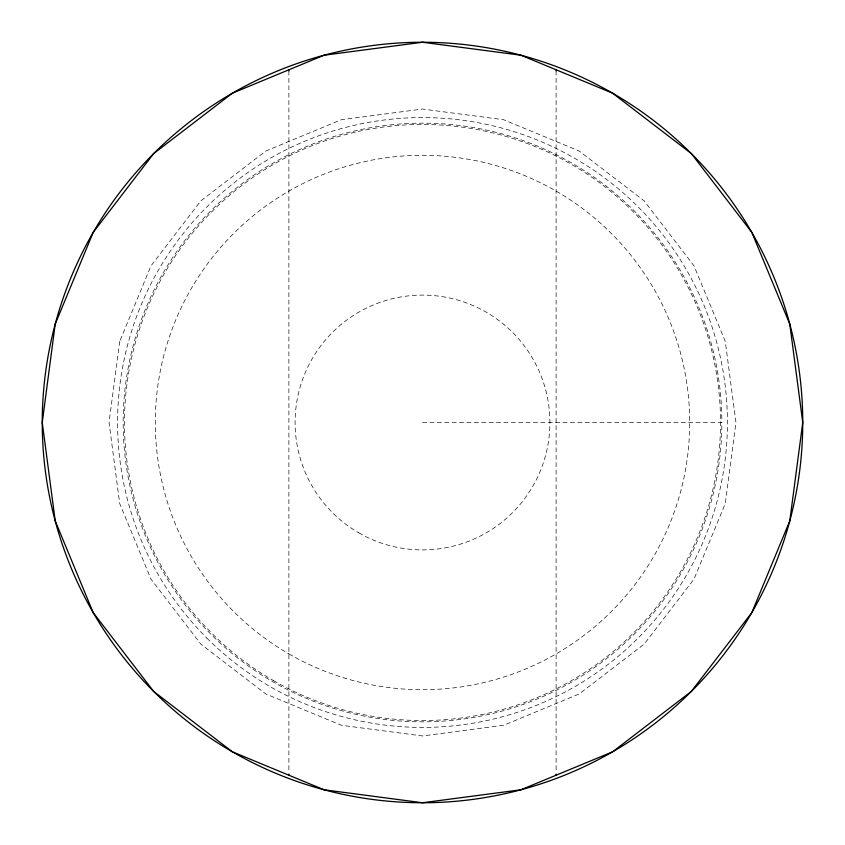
<?xml version="1.0" encoding="UTF-8"?>
<svg xmlns="http://www.w3.org/2000/svg" width="845" height="845" viewBox="0 0 845 845"><rect width="100%" height="100%" fill="white"/><g stroke="black" fill="none" stroke-linecap="round" stroke-linejoin="round"><path stroke-width="0.63" stroke-dasharray="4.22 3.17" d="M422.5 422.5L721.841 422.5A299.341 299.341 0 0 0 272.829 163.265A299.341 299.341 0 0 0 272.829 681.735A299.341 299.341 0 0 0 721.841 422.5M556.105 70.906L556.105 772.774M288.895 70.906L288.895 772.774M119.726 341.369L109.047 422.5L119.726 503.631L151.044 579.226L200.856 644.144L265.774 693.956L341.369 725.274L422.5 735.953L503.631 725.274L579.226 693.956L644.144 644.144L693.956 579.226L725.274 503.631L735.953 422.5L725.274 341.369L693.956 265.774L644.144 200.856L579.226 151.044L503.631 119.726L422.5 109.047L341.369 119.726L265.774 151.044L200.856 200.856L151.044 265.774L119.726 341.369M288.895 653.903A267.2 267.2 0 0 0 689.7 422.5A267.2 267.2 0 0 0 288.895 191.097A267.2 267.2 0 0 0 288.895 653.903M358.798 532.836A127.405 127.405 0 0 0 549.905 422.5A127.405 127.405 0 0 0 358.798 312.164A127.405 127.405 0 0 0 358.798 532.836M206.888 638.112A304.918 304.918 0 0 0 717.025 501.423A304.918 304.918 0 0 0 343.577 127.975A304.918 304.918 0 0 0 206.888 638.112M273.484 680.605A298.031 298.031 0 0 0 720.531 422.5A298.031 298.031 0 0 0 273.484 164.395A298.031 298.031 0 0 0 273.484 680.605"/><path stroke-width="1.27" d="M556.105 69.776L556.105 70.906M556.105 774.094L556.105 775.224M288.895 69.776L288.895 70.906M288.895 774.094L288.895 775.224M55.21 324.089L42.25 422.5L55.21 520.911L93.193 612.625L153.621 691.379L232.375 751.807L324.089 789.79L422.5 802.75L520.911 789.79L612.625 751.807L691.379 691.379L751.807 612.625L789.79 520.911L802.75 422.5L789.79 324.089L751.807 232.375L691.379 153.621L612.625 93.193L520.911 55.21L422.5 42.25L324.089 55.21L232.375 93.193L153.621 153.621L93.193 232.375L55.21 324.089M232.375 751.807A380.25 380.25 0 0 0 802.75 422.5A380.25 380.25 0 0 0 232.375 93.193A380.25 380.25 0 0 0 232.375 751.807"/></g></svg>
